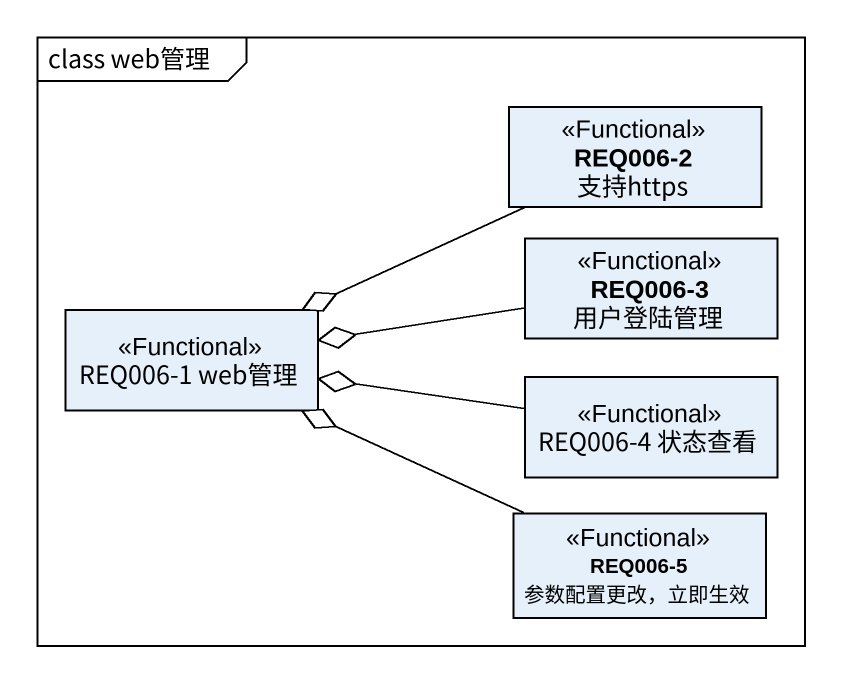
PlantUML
@startuml
mainframe class web管理
hide circle
hide empty members
class "REQ006-2 支持https" as REQ006_2_支持https <<Functional>>
class "REQ006-1 web管理" as REQ006_1_web管理 <<Functional>>
class "REQ006-3 用户登陆管理" as REQ006_3_用户登陆管理 <<Functional>>
class "REQ006-4 状态查看" as REQ006_4_状态查看 <<Functional>>
class "REQ006-5 参数配置更改，立即生效" as REQ006_5_参数配置更改_立即生效 <<Functional>>
REQ006_2_支持https -left-o REQ006_1_web管理
REQ006_3_用户登陆管理 -left-o REQ006_1_web管理
REQ006_4_状态查看 -left-o REQ006_1_web管理
REQ006_5_参数配置更改_立即生效 -left-o REQ006_1_web管理
@enduml
